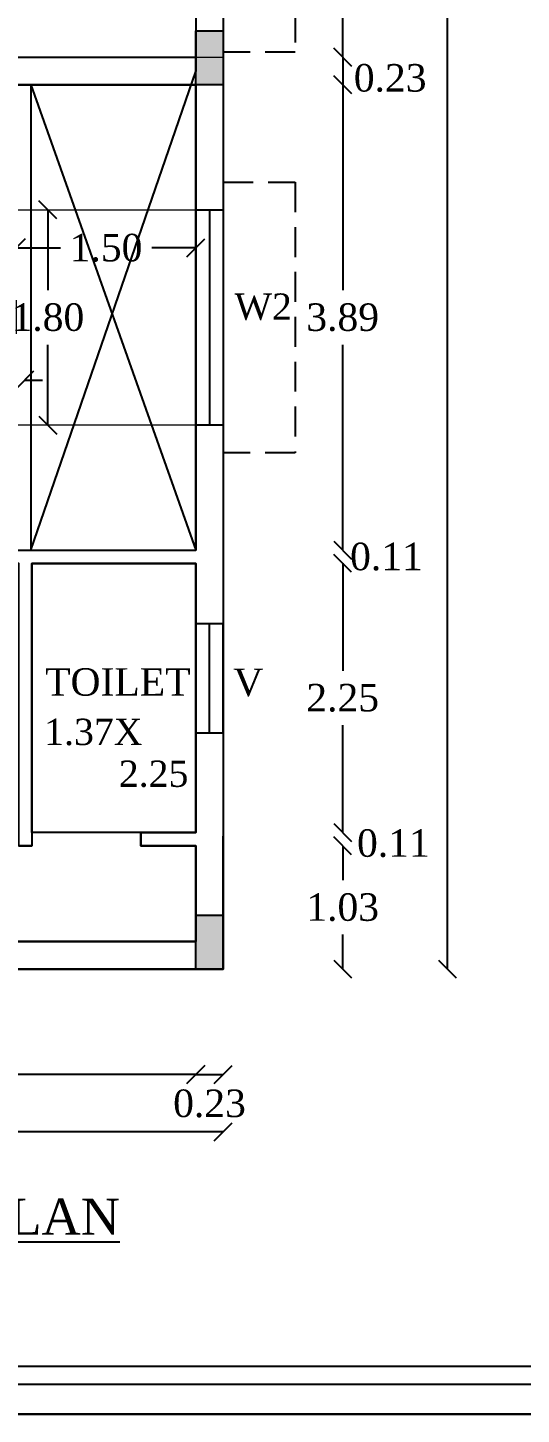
# Model space of a CAD drawing. Header units: metres. Extents: x 7608 to 7792, y -2400 to -2275.
# Drawn here: x 7699.6 to 7703.72, y -2335.22 to -2323.63 of the extents above; entities that cross this region are included whole.
import ezdxf

# ---------------------------------------------------------------- set-up
doc = ezdxf.new("R2010")
doc.units = ezdxf.units.M
doc.header["$MEASUREMENT"] = 0
doc.linetypes.add('HIDDEN', pattern=[0.375, 0.25, -0.125])
doc.layers.add('BLK_1_FLR_3_ROOM_1_LIGHT_VENTILATION_2', color=232, linetype='Continuous', lineweight=0)
doc.layers.add('BLK_1_FLR_3_UNITFA_4', color=163, linetype='Continuous', lineweight=0)
for name, color, linetype in [('BLK_1_FLR_3_WC_BATH', 223, 'Continuous'), ('BLK_1_FLR_4_BLT_UP_AREA', 7, 'Continuous'), ('BLK_1_FLR_4_CARPET_AREA', 10, 'Continuous'), ('BLK_1_FLR_4_ROOF_AREA', 7, 'Continuous'), ('FLOOR-STILT', 7, 'Continuous')]:
    doc.layers.add(name, color=color, linetype=linetype)
doc.styles.add('Isa-', font='times.ttf')
doc.styles.add('STYLE2', font='times.ttf')
doc.dimstyles.new('ISO-25', dxfattribs={"dimscale": 0, "dimtxt": 0.23, "dimasz": 0.15, "dimexe": 1.25, "dimexo": 0.625, "dimgap": 0.11, "dimtad": 0, "dimtih": 1, "dimtoh": 1, "dimzin": 1, "dimdsep": 46, "dimtxsty": 'STYLE2', "dimblk": 'OBLIQUE', "dimcen": 0, "dimse1": 1, "dimse2": 1, "dimclrd": 1, "dimclrt": 3, "dimadec": 0, "dimazin": 2, "dimtfac": 1, "dimtix": 1, "dimtofl": 0, "dimtmove": 0, "dimatfit": 3, "dimfxl": 0, "dimtolj": 1, "dimarcsym": 0})

# ---------------------------------------------------------------- blocks, each defined once
blk = doc.blocks.new('_Oblique')
at = {"color": 0, "linetype": 'ByBlock', "lineweight": -2}
blk.add_line((-0.5, -0.5), (0.5, 0.5), dxfattribs=at)
blk = doc.blocks.new('*D239')
at = {"color": 1, "lineweight": -2}
for p, q in [((7702.228, -2310.511), (7702.228, -2316.969)), ((7702.228, -2323.881), (7702.228, -2317.424))]:
    blk.add_line(p, q, dxfattribs=at)
at = {"layer": 'Defpoints', "color": 0}
for p in [(7700.187, -2310.511), (7700.746, -2323.881), (7702.228, -2323.881)]:
    blk.add_point(p, dxfattribs=at)
at = {"color": 1, "lineweight": -2, "xscale": 0.15, "yscale": 0.15, "zscale": 0.15}
for p, rotation in [((7702.228, -2310.511), 90), ((7702.228, -2323.881), 270)]:
    blk.add_blockref('_Oblique', p, dxfattribs=dict(at, rotation=rotation))
at = {"color": 3, "insert": (7702.228, -2317.196), "char_height": 0.23, "attachment_point": 5, "style": 'STYLE2'}
blk.add_mtext('\\A1;13.37', dxfattribs=at)
blk = doc.blocks.new('*D240')
at = {"color": 1, "lineweight": -2}
blk.add_line((7702.228, -2323.881), (7702.228, -2324.111), dxfattribs=at)
at = {"layer": 'Defpoints', "color": 0}
for p in [(7700.403, -2323.881), (7700.397, -2324.111), (7702.228, -2324.111)]:
    blk.add_point(p, dxfattribs=at)
at = {"color": 1, "lineweight": -2, "xscale": 0.15, "yscale": 0.15, "zscale": 0.15}
for p, rotation in [((7702.228, -2323.881), 90), ((7702.228, -2324.111), 270)]:
    blk.add_blockref('_Oblique', p, dxfattribs=dict(at, rotation=rotation))
at = {"color": 3, "insert": (7702.625, -2324.056), "char_height": 0.23, "attachment_point": 5, "style": 'STYLE2'}
blk.add_mtext('\\A1;0.23', dxfattribs=at)
blk = doc.blocks.new('*D241')
at = {"color": 1, "lineweight": -2}
for p, q in [((7702.228, -2324.111), (7702.228, -2325.829)), ((7702.228, -2328.001), (7702.228, -2326.284))]:
    blk.add_line(p, q, dxfattribs=at)
at = {"layer": 'Defpoints', "color": 0}
for p in [(7700.397, -2324.111), (7700.171, -2328.001), (7702.228, -2328.001)]:
    blk.add_point(p, dxfattribs=at)
at = {"color": 1, "lineweight": -2, "xscale": 0.15, "yscale": 0.15, "zscale": 0.15}
for p, rotation in [((7702.228, -2324.111), 90), ((7702.228, -2328.001), 270)]:
    blk.add_blockref('_Oblique', p, dxfattribs=dict(at, rotation=rotation))
at = {"color": 3, "insert": (7702.228, -2326.056), "char_height": 0.23, "attachment_point": 5, "style": 'STYLE2'}
blk.add_mtext('\\A1;3.89', dxfattribs=at)
blk = doc.blocks.new('*D242')
at = {"color": 1, "lineweight": -2}
for p, q in [((7702.228, -2328.001), (7702.228, -2327.851)), ((7702.228, -2328.111), (7702.228, -2328.261))]:
    blk.add_line(p, q, dxfattribs=at)
at = {"layer": 'Defpoints', "color": 0}
for p in [(7700.171, -2328.001), (7700.155, -2328.111), (7702.228, -2328.111)]:
    blk.add_point(p, dxfattribs=at)
at = {"color": 1, "lineweight": -2, "xscale": 0.15, "yscale": 0.15, "zscale": 0.15}
for p, rotation in [((7702.228, -2328.001), 270), ((7702.228, -2328.111), 90)]:
    blk.add_blockref('_Oblique', p, dxfattribs=dict(at, rotation=rotation))
at = {"color": 3, "insert": (7702.594, -2328.056), "char_height": 0.23, "attachment_point": 5, "style": 'STYLE2'}
blk.add_mtext('\\A1;0.11', dxfattribs=at)
blk = doc.blocks.new('*D243')
at = {"color": 1, "lineweight": -2}
for p, q in [((7702.228, -2328.111), (7702.228, -2329.009)), ((7702.228, -2330.361), (7702.228, -2329.464))]:
    blk.add_line(p, q, dxfattribs=at)
at = {"layer": 'Defpoints', "color": 0}
for p in [(7700.155, -2328.111), (7700.621, -2330.361), (7702.228, -2330.361)]:
    blk.add_point(p, dxfattribs=at)
at = {"color": 1, "lineweight": -2, "xscale": 0.15, "yscale": 0.15, "zscale": 0.15}
for p, rotation in [((7702.228, -2328.111), 90), ((7702.228, -2330.361), 270)]:
    blk.add_blockref('_Oblique', p, dxfattribs=dict(at, rotation=rotation))
at = {"color": 3, "insert": (7702.228, -2329.236), "char_height": 0.23, "attachment_point": 5, "style": 'STYLE2'}
blk.add_mtext('\\A1;2.25', dxfattribs=at)
blk = doc.blocks.new('*D244')
at = {"color": 1, "lineweight": -2}
for p, q in [((7702.228, -2330.361), (7702.228, -2330.211)), ((7702.228, -2330.471), (7702.228, -2330.621))]:
    blk.add_line(p, q, dxfattribs=at)
at = {"layer": 'Defpoints', "color": 0}
for p in [(7700.77, -2330.361), (7700.54, -2330.471), (7702.228, -2330.471)]:
    blk.add_point(p, dxfattribs=at)
at = {"color": 1, "lineweight": -2, "xscale": 0.15, "yscale": 0.15, "zscale": 0.15}
for p, rotation in [((7702.228, -2330.361), 270), ((7702.228, -2330.471), 90)]:
    blk.add_blockref('_Oblique', p, dxfattribs=dict(at, rotation=rotation))
at = {"color": 3, "insert": (7702.652, -2330.451), "char_height": 0.23, "attachment_point": 5, "style": 'STYLE2'}
blk.add_mtext('\\A1;0.11', dxfattribs=at)
blk = doc.blocks.new('*D245')
at = {"color": 1, "lineweight": -2}
for p, q in [((7702.228, -2330.471), (7702.228, -2330.759)), ((7702.228, -2331.501), (7702.228, -2331.214))]:
    blk.add_line(p, q, dxfattribs=at)
at = {"layer": 'Defpoints', "color": 0}
for p in [(7700.576, -2330.471), (7701.23, -2331.501), (7702.228, -2331.501)]:
    blk.add_point(p, dxfattribs=at)
at = {"color": 1, "lineweight": -2, "xscale": 0.15, "yscale": 0.15, "zscale": 0.15}
for p, rotation in [((7702.228, -2330.471), 90), ((7702.228, -2331.501), 270)]:
    blk.add_blockref('_Oblique', p, dxfattribs=dict(at, rotation=rotation))
at = {"color": 3, "insert": (7702.228, -2330.986), "char_height": 0.23, "attachment_point": 5, "style": 'STYLE2'}
blk.add_mtext('\\A1;1.03', dxfattribs=at)
blk = doc.blocks.new('*D246')
at = {"color": 1, "lineweight": -2}
for p, q in [((7703.103, -2300.561), (7703.103, -2315.804)), ((7703.103, -2331.501), (7703.103, -2316.259))]:
    blk.add_line(p, q, dxfattribs=at)
at = {"layer": 'Defpoints', "color": 0}
for p in [(7700.505, -2300.561), (7703.103, -2300.561), (7700.505, -2331.501)]:
    blk.add_point(p, dxfattribs=at)
at = {"color": 1, "lineweight": -2, "xscale": 0.15, "yscale": 0.15, "zscale": 0.15}
for p, rotation in [((7703.103, -2300.561), 90), ((7703.103, -2331.501), 270)]:
    blk.add_blockref('_Oblique', p, dxfattribs=dict(at, rotation=rotation))
at = {"color": 3, "insert": (7703.103, -2316.031), "char_height": 0.23, "attachment_point": 5, "style": 'STYLE2'}
blk.add_mtext('\\A1;30.94', dxfattribs=at)
blk = doc.blocks.new('*D248')
at = {"color": 1, "lineweight": -2}
for p, q in [((7694.45, -2332.383), (7697.337, -2332.383)), ((7701, -2332.383), (7698.114, -2332.383))]:
    blk.add_line(p, q, dxfattribs=at)
at = {"layer": 'Defpoints', "color": 0}
for p in [(7694.45, -2331.01), (7701, -2331.271), (7701, -2332.383)]:
    blk.add_point(p, dxfattribs=at)
at = {"color": 1, "lineweight": -2, "xscale": 0.15, "yscale": 0.15, "zscale": 0.15, "rotation": 180}
blk.add_blockref('_Oblique', (7694.45, -2332.383), dxfattribs=at)
at = {"color": 1, "lineweight": -2, "xscale": 0.15, "yscale": 0.15, "zscale": 0.15}
blk.add_blockref('_Oblique', (7701, -2332.383), dxfattribs=at)
at = {"color": 3, "insert": (7697.725, -2332.383), "char_height": 0.23, "attachment_point": 5, "style": 'STYLE2'}
blk.add_mtext('\\A1;6.55', dxfattribs=at)
blk = doc.blocks.new('*D249')
at = {"color": 1, "lineweight": -2}
blk.add_line((7701, -2332.383), (7701.23, -2332.383), dxfattribs=at)
at = {"layer": 'Defpoints', "color": 0}
for p in [(7701.23, -2330.391), (7701, -2331.271), (7701.23, -2332.383)]:
    blk.add_point(p, dxfattribs=at)
at = {"color": 1, "lineweight": -2, "xscale": 0.15, "yscale": 0.15, "zscale": 0.15, "rotation": 180}
blk.add_blockref('_Oblique', (7701, -2332.383), dxfattribs=at)
at = {"color": 1, "lineweight": -2, "xscale": 0.15, "yscale": 0.15, "zscale": 0.15}
blk.add_blockref('_Oblique', (7701.23, -2332.383), dxfattribs=at)
at = {"color": 3, "insert": (7701.115, -2332.626), "char_height": 0.23, "attachment_point": 5, "style": 'STYLE2'}
blk.add_mtext('\\A1;0.23', dxfattribs=at)
blk = doc.blocks.new('*D250')
at = {"color": 1, "lineweight": -2}
for p, q in [((7694.22, -2332.862), (7697.345, -2332.862)), ((7701.23, -2332.862), (7698.106, -2332.862))]:
    blk.add_line(p, q, dxfattribs=at)
at = {"layer": 'Defpoints', "color": 0}
for p in [(7694.22, -2331.501), (7701.23, -2331.501), (7701.23, -2332.862)]:
    blk.add_point(p, dxfattribs=at)
at = {"color": 1, "lineweight": -2, "xscale": 0.15, "yscale": 0.15, "zscale": 0.15, "rotation": 180}
blk.add_blockref('_Oblique', (7694.22, -2332.862), dxfattribs=at)
at = {"color": 1, "lineweight": -2, "xscale": 0.15, "yscale": 0.15, "zscale": 0.15}
blk.add_blockref('_Oblique', (7701.23, -2332.862), dxfattribs=at)
at = {"color": 3, "insert": (7697.725, -2332.862), "char_height": 0.23, "attachment_point": 5, "style": 'STYLE2'}
blk.add_mtext('\\A1;7.01', dxfattribs=at)
blk = doc.blocks.new('*D197')
at = {"color": 1, "lineweight": -2}
for p, q in [((7698.65, -2326.581), (7698.5, -2326.581)), ((7699.57, -2326.581), (7699.72, -2326.581))]:
    blk.add_line(p, q, dxfattribs=at)
at = {"layer": 'Defpoints', "color": 0}
for p in [(7698.65, -2326.581), (7699.57, -2326.581), (7699.57, -2326.581)]:
    blk.add_point(p, dxfattribs=at)
at = {"color": 1, "lineweight": -2, "xscale": 0.15, "yscale": 0.15, "zscale": 0.15}
blk.add_blockref('_Oblique', (7698.65, -2326.581), dxfattribs=at)
at = {"color": 1, "lineweight": -2, "xscale": 0.15, "yscale": 0.15, "zscale": 0.15, "rotation": 180}
blk.add_blockref('_Oblique', (7699.57, -2326.581), dxfattribs=at)
at = {"color": 3, "insert": (7699.11, -2326.581), "char_height": 0.23, "attachment_point": 5, "style": 'STYLE2'}
blk.add_mtext('\\A1;0.92', dxfattribs=at)
blk = doc.blocks.new('*D468')
at = {"layer": 'BLK_1_FLR_3_ROOM_1_LIGHT_VENTILATION_2', "color": 232, "lineweight": -2}
for p, q in [((7699.5, -2325.475), (7699.869, -2325.475)), ((7701, -2325.475), (7700.632, -2325.475))]:
    blk.add_line(p, q, dxfattribs=at)
at = {"layer": 'Defpoints', "color": 0}
for p in [(7699.5, -2325.156), (7701, -2325.156), (7699.5, -2325.475)]:
    blk.add_point(p, dxfattribs=at)
at = {"layer": 'BLK_1_FLR_3_ROOM_1_LIGHT_VENTILATION_2', "color": 232, "lineweight": -2, "xscale": 0.15, "yscale": 0.15, "zscale": 0.15, "rotation": 180}
blk.add_blockref('_Oblique', (7699.5, -2325.475), dxfattribs=at)
at = {"layer": 'BLK_1_FLR_3_ROOM_1_LIGHT_VENTILATION_2', "color": 232, "lineweight": -2, "xscale": 0.15, "yscale": 0.15, "zscale": 0.15}
blk.add_blockref('_Oblique', (7701, -2325.475), dxfattribs=at)
at = {"layer": 'BLK_1_FLR_3_ROOM_1_LIGHT_VENTILATION_2', "color": 232, "insert": (7700.25, -2325.475), "char_height": 0.23, "attachment_point": 5, "style": 'STYLE2'}
blk.add_mtext('\\A1;1.50', dxfattribs=at)
blk = doc.blocks.new('*D469')
at = {"layer": 'BLK_1_FLR_3_ROOM_1_LIGHT_VENTILATION_2', "color": 232, "lineweight": -2}
for p, q in [((7699.764, -2325.156), (7699.764, -2325.829)), ((7699.764, -2326.956), (7699.764, -2326.284))]:
    blk.add_line(p, q, dxfattribs=at)
at = {"layer": 'Defpoints', "color": 0}
for p in [(7699.5, -2325.156), (7699.764, -2325.156), (7699.5, -2326.956)]:
    blk.add_point(p, dxfattribs=at)
at = {"layer": 'BLK_1_FLR_3_ROOM_1_LIGHT_VENTILATION_2', "color": 232, "lineweight": -2, "xscale": 0.15, "yscale": 0.15, "zscale": 0.15}
for p, rotation in [((7699.764, -2325.156), 90), ((7699.764, -2326.956), 270)]:
    blk.add_blockref('_Oblique', p, dxfattribs=dict(at, rotation=rotation))
at = {"layer": 'BLK_1_FLR_3_ROOM_1_LIGHT_VENTILATION_2', "color": 232, "insert": (7699.764, -2326.056), "char_height": 0.23, "attachment_point": 5, "style": 'STYLE2'}
blk.add_mtext('\\A1;1.80', dxfattribs=at)

msp = doc.modelspace()

# ---------------------------------------------------------------- hatches: boundary and pattern name
h = msp.add_hatch(color=5)
h.dxf.hatch_style = 1
h.paths.add_polyline_path([(7701.00044, -2324.11125), (7701.23044, -2324.11125), (7701.23044, -2323.66125), (7701.00044, -2323.66125)])
h = msp.add_hatch(color=5)
h.dxf.hatch_style = 1
h.paths.add_polyline_path([(7701.00044, -2331.50125), (7701.23044, -2331.50125), (7701.23044, -2331.05125), (7701.00044, -2331.05125)])

# ---------------------------------------------------------------- linework, layer by layer
for p, q in [((7701.00044, -2312.90125), (7701.00044, -2324.00125)), ((7698.56044, -2323.88125), (7701.00044, -2323.88125)), ((7699.62044, -2328.00125), (7701.00044, -2324.00125)), ((7698.56044, -2324.11125), (7701.00044, -2324.11125)), ((7698.56044, -2324.11125), (7699.62044, -2324.11125)), ((7699.62044, -2324.11125), (7699.62044, -2328.00125)), ((7699.62044, -2324.11125), (7701.00044, -2328.00125)), ((7701.00044, -2324.11125), (7701.00044, -2328.00125)), ((7697.50044, -2328.00125), (7701.00044, -2328.00125)), ((7699.63044, -2328.11125), (7699.63044, -2330.47125)), ((7699.63044, -2328.11125), (7701.00044, -2328.11125)), ((7701.00044, -2328.11125), (7701.00044, -2330.36125)), ((7700.54044, -2330.36125), (7700.54044, -2330.47125)), ((7700.54044, -2330.36125), (7701.00044, -2330.36125)), ((7699.52044, -2330.47125), (7699.63044, -2330.47125)), ((7700.54044, -2330.47125), (7701.00044, -2330.47125)), ((7701.00044, -2330.47125), (7701.00044, -2331.27125)), ((7701.00044, -2331.27125), (7694.45044, -2331.27125))]:
    msp.add_line(p, q)
at = {"color": 2}
for p, q in [((7701.11544, -2325.15625), (7701.11544, -2326.95625)), ((7701.11544, -2329.52635), (7701.11544, -2328.61635))]:
    msp.add_line(p, q, dxfattribs=at)
at = {"color": 4}
for points in [[(7654.99647, -2275.22286), (7747.87877, -2275.22286), (7747.87877, -2335.22229), (7654.99647, -2335.22229)], [(7655.24647, -2275.47286), (7747.62877, -2275.47286), (7747.62877, -2334.97229), (7655.24647, -2334.97229)], [(7655.39647, -2275.62286), (7747.47877, -2275.62286), (7747.47877, -2334.82229), (7655.39647, -2334.82229)]]:
    msp.add_lwpolyline(points, close=True, dxfattribs=at)
msp.add_lwpolyline([(7694.22044, -2300.56125), (7701.23044, -2300.56125), (7701.23044, -2331.50125), (7694.22044, -2331.50125)], close=True)
at = {"color": 2, "linetype": 'HIDDEN'}
for points in [[(7701.23044, -2322.00871), (7701.83044, -2322.00871), (7701.83044, -2323.83871), (7701.23044, -2323.83871)], [(7701.23044, -2324.92625), (7701.83044, -2324.92625), (7701.83044, -2327.18625), (7701.23044, -2327.18625)]]:
    msp.add_lwpolyline(points, dxfattribs=at)
at = {"color": 5}
for points in [[(7701.00044, -2323.66125), (7701.23044, -2323.66125), (7701.23044, -2324.11125), (7701.00044, -2324.11125)], [(7701.00044, -2331.05125), (7701.23044, -2331.05125), (7701.23044, -2331.50125), (7701.00044, -2331.50125)]]:
    msp.add_lwpolyline(points, close=True, dxfattribs=at)
at = {"color": 2}
for points in [[(7701.23044, -2326.95625), (7701.00044, -2326.95625), (7701.00044, -2325.15625), (7701.23044, -2325.15625)], [(7701.23044, -2328.61635), (7701.00044, -2328.61635), (7701.00044, -2329.52635), (7701.23044, -2329.52635)]]:
    msp.add_lwpolyline(points, close=True, dxfattribs=at)
msp.add_lwpolyline([(7697.73044, -2331.50125), (7701.23044, -2331.50125), (7701.23044, -2330.39125)])
at = {"layer": 'BLK_1_FLR_3_ROOM_1_LIGHT_VENTILATION_2', "color": 232}
msp.add_lwpolyline([(7701.00044, -2325.15625), (7701.00044, -2326.95625), (7699.50044, -2326.95625), (7699.50044, -2325.15625)], close=True, dxfattribs=at)
at = {"layer": 'BLK_1_FLR_3_UNITFA_4', "color": 234}
msp.add_lwpolyline([(7694.22044, -2326.88625), (7697.61544, -2326.88625), (7697.61544, -2323.99625), (7698.56044, -2323.99625), (7698.56044, -2323.88125), (7701.23044, -2323.88125), (7701.23044, -2331.50125), (7694.22044, -2331.50125), (7694.22044, -2331.50125)], close=True, dxfattribs=at)
at = {"layer": 'BLK_1_FLR_3_WC_BATH', "color": 3}
msp.add_lwpolyline([(7701.00044, -2330.36125), (7699.63044, -2330.36125), (7699.63044, -2328.11125), (7701.00044, -2328.11125)], close=True, dxfattribs=at)
at = {"layer": 'BLK_1_FLR_4_BLT_UP_AREA', "color": 3}
msp.add_lwpolyline([(7694.22044, -2300.56125), (7701.23044, -2300.56125), (7701.23044, -2331.50125), (7694.22044, -2331.50125)], close=True, dxfattribs=at)
at = {"layer": 'BLK_1_FLR_4_CARPET_AREA', "color": 25}
msp.add_lwpolyline([(7694.45044, -2327.00125), (7694.45044, -2331.27125), (7701.00044, -2331.27125), (7701.00044, -2330.47125), (7700.54044, -2330.47125), (7700.54044, -2330.36125), (7701.00044, -2330.36125), (7701.00044, -2328.11125), (7699.63044, -2328.11125), (7699.63044, -2330.47125), (7699.52044, -2330.47125), (7699.52044, -2328.11125), (7697.50044, -2328.11125), (7697.50044, -2328.00125), (7701.00044, -2328.00125), (7701.00044, -2324.11125), (7697.73044, -2324.11125), (7697.73044, -2327.00125), (7697.50044, -2327.00125), (7697.50044, -2327.00125)], close=True, dxfattribs=at)
at = {"layer": 'BLK_1_FLR_4_ROOF_AREA', "color": 54}
msp.add_lwpolyline([(7694.22044, -2300.56125), (7701.23044, -2300.56125), (7701.23044, -2331.50125), (7694.22044, -2331.50125)], close=True, dxfattribs=at)
at = {"layer": 'FLOOR-STILT', "color": 64}
msp.add_lwpolyline([(7654.99647, -2335.22229), (7747.87877, -2335.22229), (7747.87877, -2275.22286), (7654.99647, -2275.22286)], close=True, dxfattribs=at)

# ---------------------------------------------------------------- texts
at = {"color": 2, "linetype": 'HIDDEN', "style": 'Isa-'}
for s, height, p in [('W2', 0.22, (7701.32352, -2326.07551)), ('V', 0.23, (7701.31378, -2329.2203))]:
    msp.add_text(s, height=height, dxfattribs=at).set_placement(p)
at = {"color": 6, "style": 'Isa-'}
msp.add_text('TOILET', height=0.23, dxfattribs=at).set_placement((7699.74105, -2329.21715))
at = {"color": 3, "style": 'Isa-'}
for s, p in [('1.37X', (7699.73304, -2329.62939)), ('2.25', (7700.35693, -2329.97894))]:
    msp.add_text(s, height=0.22, dxfattribs=at).set_placement(p)
at = {"color": 3, "lineweight": 25, "style": 'Isa-'}
msp.add_text('%%UFOURTH  FLOOR PLAN', height=0.3, dxfattribs=at).set_placement((7695.54479, -2333.72147))

# ---------------------------------------------------------------- dimensions: what is measured, and where the dimension line sits
at = {"color": 7}
for base, p1, p2, override, picture, middle in [((7703.10272, -2300.56125), (7700.50486, -2331.50125), (7700.50486, -2300.56125), {"dimscale": 1}, '*D246', (7703.10272, -2316.03125)), ((7702.22773, -2323.88125), (7700.18716, -2310.51126), (7700.74626, -2323.88125), {"dimscale": 1, "dimtmove": 1}, '*D239', (7702.22773, -2317.19625)), ((7702.22773, -2328.00125), (7700.39743, -2324.11125), (7700.17127, -2328.00125), {"dimscale": 1, "dimtmove": 1}, '*D241', (7702.22773, -2326.05625)), ((7702.22773, -2330.36125), (7700.1546, -2328.11125), (7700.62065, -2330.36125), {"dimscale": 1, "dimtmove": 1}, '*D243', (7702.22773, -2329.23625)), ((7702.22773, -2331.50125), (7700.57593, -2330.47125), (7701.23044, -2331.50125), {"dimscale": 1, "dimtmove": 1}, '*D245', (7702.22773, -2330.98625))]:
    dim = msp.add_linear_dim(base=base, p1=p1, p2=p2, angle=90, dimstyle='ISO-25', override=override, dxfattribs=at)
    dim.commit()
    dim.dimension.update_dxf_attribs({"geometry": picture, "text_midpoint": middle})
for base, p1, p2, picture, middle in [((7702.22773, -2324.11125), (7700.40299, -2323.88125), (7700.39743, -2324.11125), '*D240', (7702.62523, -2324.05625)), ((7702.22773, -2328.11125), (7700.17127, -2328.00125), (7700.1546, -2328.11125), '*D242', (7702.59441, -2328.05625)), ((7702.22773, -2330.47125), (7700.77044, -2330.36125), (7700.54044, -2330.47125), '*D244', (7702.65243, -2330.45055))]:
    dim = msp.add_linear_dim(base=base, p1=p1, p2=p2, angle=90, dimstyle='ISO-25', override={"dimscale": 1, "dimtmove": 2}, dxfattribs=at)
    dim.commit()
    dim.dimension.update_dxf_attribs({"geometry": picture, "text_midpoint": middle, "dimtype": 160})
for base, p1, p2, override, picture, middle in [((7699.57044, -2326.58149), (7698.65044, -2326.58149), (7699.57044, -2326.58149), {"dimscale": 1}, '*D197', (7699.11044, -2326.58149)), ((7701.00044, -2332.38304), (7694.45044, -2331.00993), (7701.00044, -2331.27125), {"dimscale": 1, "dimtmove": 1}, '*D248', (7697.72544, -2332.38304)), ((7701.23044, -2332.86221), (7694.22044, -2331.50125), (7701.23044, -2331.50125), {"dimscale": 1}, '*D250', (7697.72544, -2332.86221))]:
    dim = msp.add_linear_dim(base=base, p1=p1, p2=p2, dimstyle='ISO-25', override=override, dxfattribs=at)
    dim.commit()
    dim.dimension.update_dxf_attribs({"geometry": picture, "text_midpoint": middle})
dim = msp.add_linear_dim(base=(7701.23044, -2332.38304), p1=(7701.00044, -2331.27125), p2=(7701.23044, -2330.39125), dimstyle='ISO-25', override={"dimscale": 1, "dimtmove": 2}, dxfattribs=at)
dim.commit()
dim.dimension.update_dxf_attribs({"geometry": '*D249', "text_midpoint": (7701.11544, -2332.62644), "dimtype": 160})
at = {"layer": 'BLK_1_FLR_3_ROOM_1_LIGHT_VENTILATION_2', "color": 232}
dim = msp.add_linear_dim(base=(7699.76393, -2325.15625), p1=(7699.50044, -2326.95625), p2=(7699.50044, -2325.15625), angle=90, dimstyle='ISO-25', override={"dimscale": 1, "dimclrd": 232, "dimclrt": 232}, dxfattribs=at)
dim.commit()
dim.dimension.update_dxf_attribs({"geometry": '*D469', "text_midpoint": (7699.76393, -2326.05625)})
dim = msp.add_linear_dim(base=(7699.50044, -2325.47498), p1=(7701.00044, -2325.15625), p2=(7699.50044, -2325.15625), dimstyle='ISO-25', override={"dimscale": 1, "dimclrd": 232, "dimclrt": 232}, dxfattribs=at)
dim.commit()
dim.dimension.update_dxf_attribs({"geometry": '*D468', "text_midpoint": (7700.25044, -2325.47498)})

doc.saveas('drawing.dxf')
